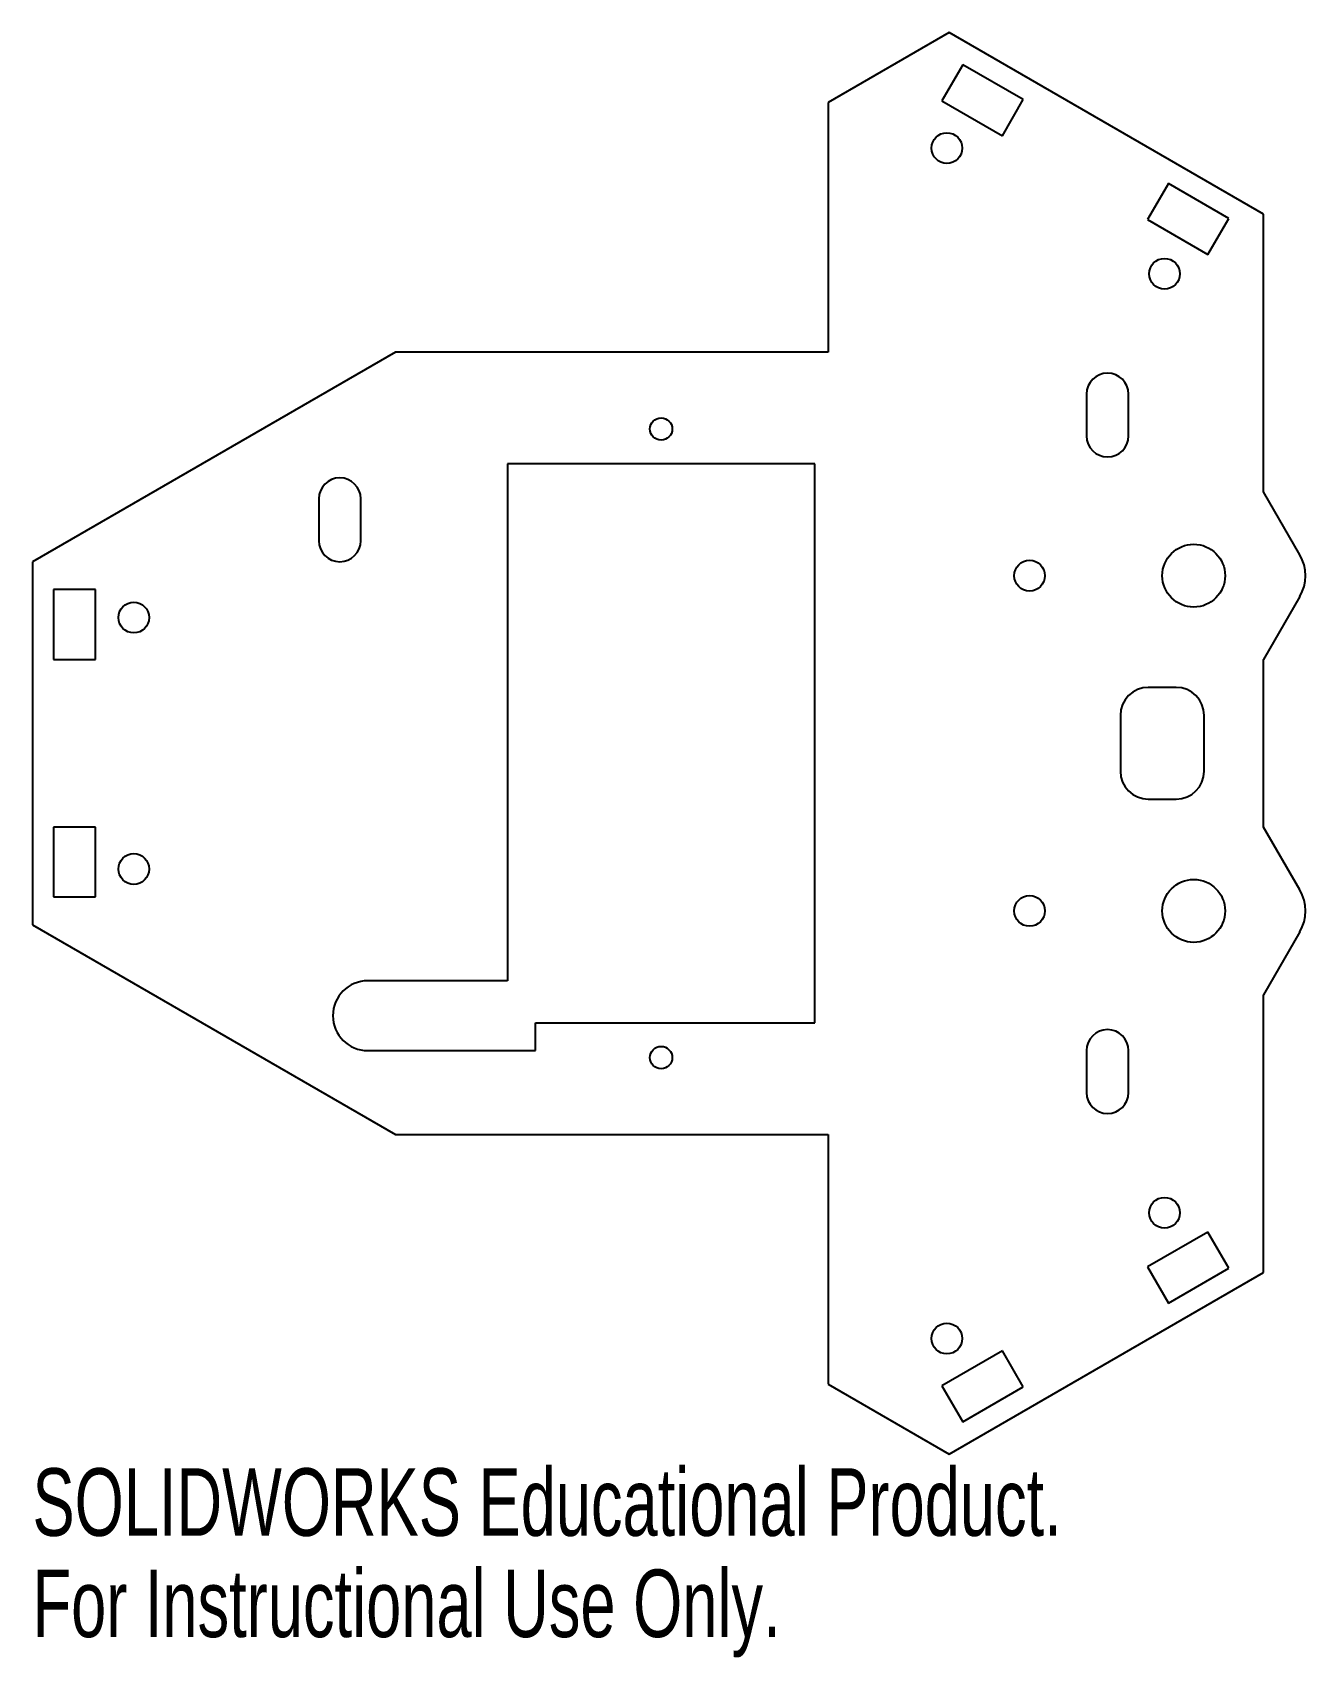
# Model space of a CAD drawing. Header units: millimetres. Extents: x -51 to 40, y -65 to 51.
import ezdxf

# ---------------------------------------------------------------- set-up
doc = ezdxf.new("R2010")
doc.units = ezdxf.units.MM
doc.styles.add('SLDTEXTSTYLE0', font='TXT', dxfattribs={"width": 0.7})

msp = doc.modelspace()

# ---------------------------------------------------------------- linework, layer by layer
at = {"color": 7, "linetype": 'Continuous', "lineweight": 25}
for p, q in [((14.37, 50.88), (5.71, 45.88)), ((36.88, 37.88), (14.37, 50.88)), ((15.35, 48.58), (13.85, 45.99)), ((19.68, 46.08), (15.35, 48.58)), ((5.71, 45.88), (5.71, 28)), ((13.85, 45.99), (18.18, 43.49)), ((18.18, 43.49), (19.68, 46.08)), ((30.07, 40.08), (28.57, 37.49)), ((34.4, 37.58), (30.07, 40.08)), ((28.57, 37.49), (32.9, 34.99)), ((32.9, 34.99), (34.4, 37.58)), ((36.88, 18), (36.88, 37.88)), ((-25.27, 28), (-51.25, 13)), ((5.71, 28), (-25.27, 28)), ((24.21, 25), (24.21, 22)), ((27.21, 22), (27.21, 25)), ((4.75, 20), (-17.25, 20)), ((-17.25, 20), (-17.25, -17)), ((4.75, -20), (4.75, 20)), ((-30.75, 17.5), (-30.75, 14.5)), ((-27.75, 14.5), (-27.75, 17.5)), ((39.48, 13.5), (36.88, 18)), ((-51.25, 13), (-51.25, -13)), ((-49.75, 11), (-49.75, 6)), ((-46.75, 11), (-49.75, 11)), ((-46.75, 6), (-46.75, 11)), ((39.48, 10.5), (36.88, 6)), ((-49.75, 6), (-46.75, 6)), ((36.88, -6), (36.88, 6)), ((30.63, 4), (28.63, 4)), ((26.63, 2), (26.63, -2)), ((32.63, -2), (32.63, 2)), ((28.63, -4), (30.63, -4)), ((-49.75, -6), (-49.75, -11)), ((-46.75, -6), (-49.75, -6)), ((-46.75, -11), (-46.75, -6)), ((39.48, -10.5), (36.88, -6)), ((-49.75, -11), (-46.75, -11)), ((-51.25, -13), (-25.27, -28)), ((39.48, -13.5), (36.88, -18)), ((-17.25, -17), (-27.25, -17)), ((36.88, -37.88), (36.88, -18)), ((-15.25, -20), (4.75, -20)), ((-15.25, -22), (-15.25, -20)), ((-27.25, -22), (-15.25, -22)), ((24.21, -22), (24.21, -25)), ((27.21, -25), (27.21, -22)), ((-25.27, -28), (5.71, -28)), ((5.71, -28), (5.71, -45.88)), ((32.9, -34.99), (28.57, -37.49)), ((34.4, -37.58), (32.9, -34.99)), ((14.37, -50.88), (36.88, -37.88)), ((28.57, -37.49), (30.07, -40.08)), ((30.07, -40.08), (34.4, -37.58)), ((18.18, -43.49), (13.85, -45.99)), ((19.68, -46.08), (18.18, -43.49)), ((5.71, -45.88), (14.37, -50.88)), ((13.85, -45.99), (15.35, -48.58)), ((15.35, -48.58), (19.68, -46.08))]:
    msp.add_line(p, q, dxfattribs=at)
for centre, radius in [((14.21, 42.61), 1.1), ((29.79, 33.61), 1.1), ((-6.25, 22.5), 0.8), ((31.88, 12), 2.25), ((20.13, 12), 1.1), ((-44, 9), 1.1), ((-44, -9), 1.1), ((31.88, -12), 2.25), ((20.13, -12), 1.1), ((-6.25, -22.5), 0.8), ((29.79, -33.61), 1.1), ((14.21, -42.61), 1.1)]:
    msp.add_circle(centre, radius, dxfattribs=at)
for centre, radius, start, end in [((25.71, 25), 1.5, 0, 180), ((25.71, 22), 1.5, 180, 0), ((-29.25, 17.5), 1.5, 0, 180), ((-29.25, 14.5), 1.5, 180, 0), ((36.88, 12), 3, 330, 30), ((28.63, 2), 2, 90, 180), ((30.63, 2), 2, 0, 90), ((28.63, -2), 2, 180, 270), ((30.63, -2), 2, 270, 0), ((36.88, -12), 3, 330, 30), ((-27.25, -19.5), 2.5, 90, 270), ((25.71, -22), 1.5, 0, 180), ((25.71, -25), 1.5, 180, 0)]:
    msp.add_arc(centre, radius, start, end, dxfattribs=at)

# ---------------------------------------------------------------- texts
at = {"color": 7, "linetype": 'Continuous', "char_height": 4.8336, "attachment_point": 1, "style": 'SLDTEXTSTYLE0'}
for s, insert in [('SOLIDWORKS Educational Product.', (-51.25, -51.9)), ('For Instructional Use Only.', (-51.25, -59.15))]:
    msp.add_mtext(s, dxfattribs=dict(at, insert=insert))

doc.saveas('drawing.dxf')
